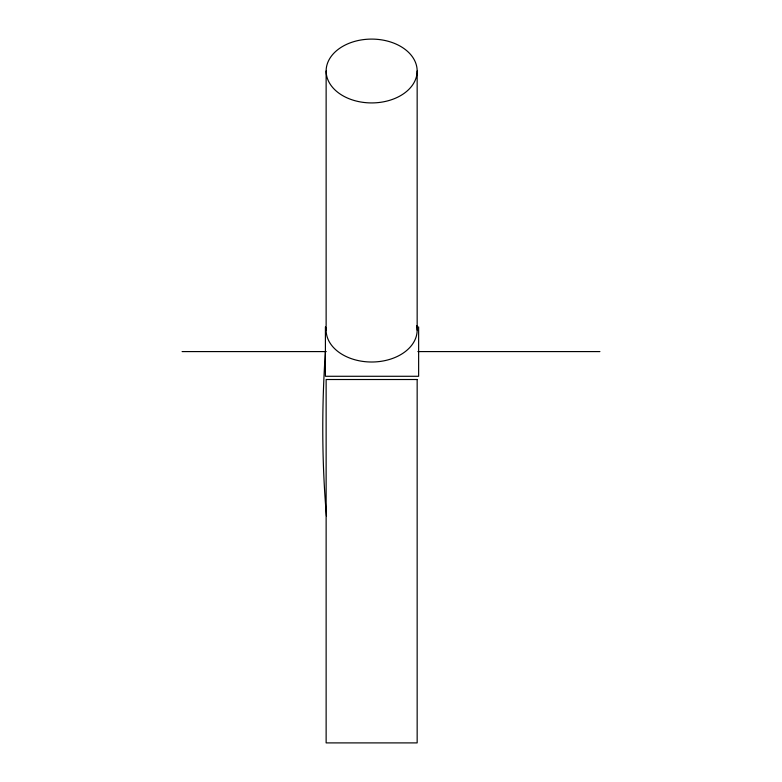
<?xml version="1.0" encoding="UTF-8"?>
<svg xmlns="http://www.w3.org/2000/svg" width="782" height="782" viewBox="0 0 782 782"><rect width="100%" height="100%" fill="white"/><g stroke="black" fill="none" stroke-linecap="round" stroke-linejoin="round"><path stroke-width="1.17" d="M325.41 351.587C321.715 406.298 321.764 461.312 326.456 515.973M182.089 351.587L326.25 351.587M417.881 351.587L599.911 351.587M418.634 326.886L418.634 376.279L325.41 376.279L325.41 326.886M417.158 71.015A45.512 31.915 0 0 1 348.889 98.649A45.512 31.915 0 0 1 348.889 43.372A45.512 31.915 0 0 1 417.158 71.015L417.158 330.092M326.133 71.015L326.133 330.092M416.698 325.556A45.512 31.915 0 0 1 373.268 361.988A45.512 31.915 0 0 1 326.25 327.814M417.158 379.514L326.133 379.514L326.133 742.9L417.158 742.9L417.158 379.514"/></g></svg>
